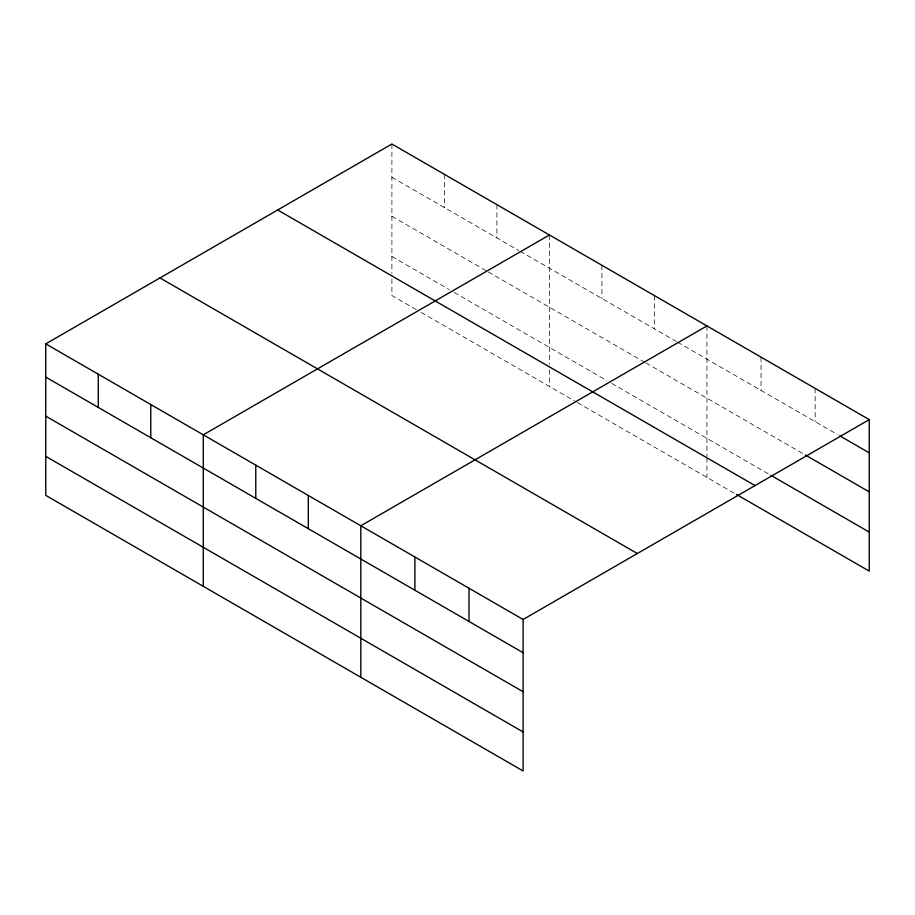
<?xml version="1.0" encoding="UTF-8"?>
<svg xmlns="http://www.w3.org/2000/svg" width="915" height="915" viewBox="0 0 915 915"><rect width="100%" height="100%" fill="white"/><g stroke="black" fill="none" stroke-linecap="round" stroke-linejoin="round"><path stroke-width="0.69" stroke-dasharray="4.58 3.43" d="M391.894 177.258L518.897 250.584M520.109 251.293L676.425 341.535M677.638 342.233L837.282 434.408M391.894 216.283L487.146 271.275M488.358 271.984L644.675 362.226M645.887 362.935L804.079 454.263M391.894 256.497L449.288 289.632M454.172 292.457L606.817 380.583M611.7 383.396L769.652 474.599M416.314 309.625L391.894 295.522L391.894 274.614M421.197 312.438L576.29 401.982M577.502 402.68L735.225 493.745M815.151 388.395L815.151 421.621M761.051 357.17L761.051 390.396M706.952 325.934L706.952 456.505M706.952 457.9L706.952 477.413M654.442 295.614L654.442 328.84M601.933 265.293L601.933 298.53M549.423 234.983L549.423 364.17M549.423 369.74L549.423 386.473M496.914 204.663L496.914 237.889M444.404 174.353L444.404 207.579M391.894 144.032L391.894 273.219"/><path stroke-width="1.37" d="M45.75 343.88L523.106 619.478L523.106 770.968L45.75 495.37L45.75 343.88L391.894 144.032L869.25 419.63L869.25 571.12L736.461 494.455M549.423 234.983L203.279 434.831L203.279 586.309M706.952 325.934L360.807 525.77L360.807 677.26M523.106 619.478L869.25 419.63M839.741 435.826L869.25 452.856M805.314 454.972L869.25 491.881M770.888 475.308L869.25 532.095M277.668 209.981L755.024 485.579M159.976 277.931L637.332 553.529M45.75 377.106L523.106 652.704M45.75 416.131L523.106 691.729M45.75 456.345L523.106 731.943M469.006 588.242L469.006 621.468M414.907 557.006L414.907 590.232M308.298 495.461L308.298 528.687M255.788 465.14L255.788 498.366M150.769 404.51L150.769 437.736M98.26 374.189L98.26 407.427"/></g></svg>
